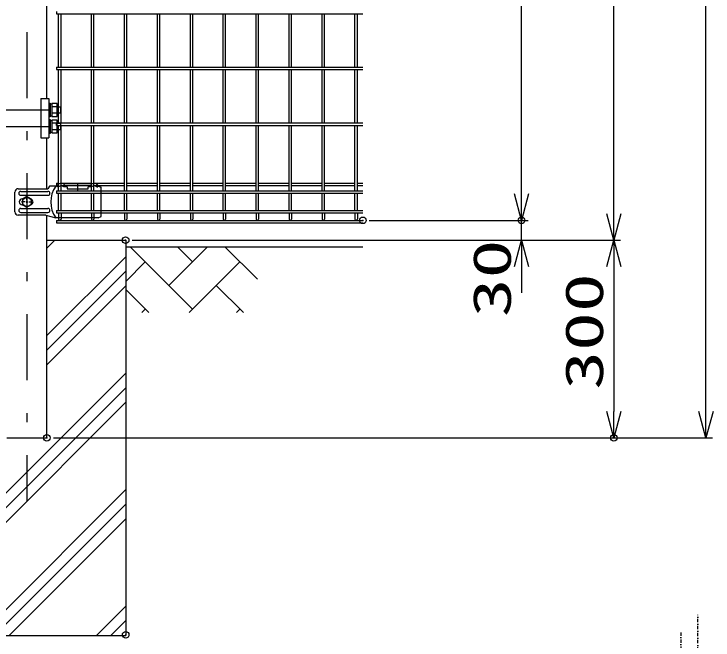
# Model space of a CAD drawing. Units: millimetres, scale not verified. Extents: x -4455 to 4455, y -3150 to 3150.
# Drawn here: x -1641 to -579, y -1721 to -770 of the extents above; entities that cross this region are included whole.
import ezdxf
from ezdxf.enums import TextEntityAlignment as Align

# ---------------------------------------------------------------- set-up
doc = ezdxf.new("R2010")
doc.units = ezdxf.units.MM
doc.header["$LTSCALE"] = 20
doc.header["$PDMODE"] = 32
doc.header["$PDSIZE"] = 10
doc.linetypes.add('USER1', pattern=[10.7, 5, -2.5, 0.7, -2.5])
doc.linetypes.add('USER2', pattern=[0.375, 0.25, -0.125])
for name, color, linetype, lineweight in [('0-0_外形線', 7, 'Continuous', 25), ('0-1_寸法線', 4, 'Continuous', 25), ('0-2_0', 3, 'USER2', 25), ('0-5_軸線', 2, 'USER1', 25), ('0-7_丁番', 3, 'Continuous', 25), ('0-9_ハッチング', 4, 'Continuous', 25), ('0-B_LAYER06', 3, 'Continuous', 25), ('0-D_継手', 3, 'Continuous', 25), ('0-E_2', 7, 'Continuous', 25), ('1-3_NER', 30, 'Continuous', 25)]:
    doc.layers.add(name, color=color, linetype=linetype, lineweight=lineweight)
doc.layers.add('0-3_DEFPOINTS', color=7, linetype='Continuous')
doc.styles.add('ＭＳ ゴシック', font='')
doc.styles.get('ＭＳ ゴシック').set_extended_font_data('MS Gothic')

# ---------------------------------------------------------------- blocks, each defined once
blk = doc.blocks.new('_Open30')
at = {"layer": '0-2_0', "color": 4, "linetype": 'Continuous'}
blk.add_line((0, 0), (-20, 0), dxfattribs=at)
blk.add_lwpolyline([(-20, 5.36), (0, 0), (-20, -5.36)], dxfattribs=at)
blk = doc.blocks.new('tu')
at = {"layer": '0-B_LAYER06'}
for p, q in [((141270.7, 81320.2), (141028.6, 81320.2)), ((141270.7, 81292.7), (141270.7, 81352.7)), ((141490.7, 81352.7), (142270.7, 81352.7)), ((141490.7, 81292.7), (141490.7, 81352.7)), ((141880.7, 81400.2), (141880.7, 81185.2)), ((142270.7, 81292.7), (142270.7, 81352.7)), ((142490.7, 81292.7), (142490.7, 81352.7)), ((142500.1, 81320.2), (142600.1, 81288.2)), ((139974.8, 80540.2), (139974.8, 81140.2)), ((140153.5, 81160.2), (140980.1, 81160.2)), ((141560.7, 81292.7), (141460.7, 81292.7)), ((141560.7, 81292.7), (141560.7, 81232.7)), ((142300.7, 81292.7), (142200.7, 81292.7)), ((142460.7, 81292.7), (142490.7, 81292.7)), ((140153.5, 81040.2), (140980.1, 81040.2)), ((140200.4, 80930.2), (140218.9, 80930.2)), ((140340.1, 81000.2), (140201.6, 80920.2)), ((140340.1, 81000.2), (140201.6, 80920.2)), ((140201.6, 80920.2), (140201.6, 80760.2)), ((140201.6, 80920.2), (140201.6, 80760.2)), ((140340.1, 80894.2), (140340.1, 81005.8)), ((140478.7, 80920.2), (140340.1, 81000.2)), ((140478.7, 80920.2), (140340.1, 81000.2)), ((140478.7, 80760.2), (140478.7, 80920.2)), ((140478.7, 80760.2), (140478.7, 80920.2)), ((140286.1, 80840.2), (140174.6, 80840.2)), ((140200.4, 80750.2), (140218.9, 80750.2)), ((140201.6, 80760.2), (140340.1, 80680.2)), ((140201.6, 80760.2), (140340.1, 80680.2)), ((140313.1, 80840.2), (140367.1, 80840.2)), ((140340.1, 80813.2), (140340.1, 80867.2)), ((140340.1, 80786.2), (140340.1, 80674.7)), ((140340.1, 80680.2), (140478.7, 80760.2)), ((140340.1, 80680.2), (140478.7, 80760.2)), ((140394.1, 80840.2), (140505.7, 80840.2)), ((140153.5, 80640.2), (140980.1, 80640.2)), ((140153.5, 80520.2), (140980.1, 80520.2)), ((140918.6, 80440.2), (140074.8, 80440.2)), ((140918.6, 80440.2), (141217.1, 80360.2)), ((142500.1, 80360.2), (141217.1, 80360.2)), ((142500.1, 80360.2), (142600.1, 80392.2))]:
    blk.add_line(p, q, dxfattribs=at)
for points in [[(141300.7, 81292.7), (141270.7, 81292.7), (141270.7, 81352.7)], [(141560.7, 81232.7), (142200.7, 81232.7), (142200.7, 81292.7)]]:
    blk.add_lwpolyline(points, dxfattribs=at)
blk.add_circle((140340.1, 80840.2), 138.6, dxfattribs=at)
blk.add_circle((140340.1, 80840.2), 138.6, dxfattribs=at)
for centre, radius, start, end in [((141894.4, 80840.2), 830.1, 144.67551, 215.32453), ((141380.7, 81250.7), 150, 42.83468, 137.16667), ((141380.7, 81203.3), 120, 48.1895, 131.81049), ((142380.7, 81250.7), 150, 42.83331, 137.16532), ((142380.7, 81203.3), 120, 48.1895, 131.81051), ((140074.8, 81140.2), 100, 90.00001, 179.99999), ((140153.5, 81100.2), 60, 90, 270), ((140980.1, 81100.2), 60, 270, 90), ((140200.4, 80840.2), 90, 90, 270), ((140435.6, 80840.2), 90, 299.99756, 60.00244), ((140074.8, 80540.2), 100, 180.00001, 270), ((140153.5, 80580.2), 60, 90, 270), ((140980.1, 80580.2), 60, 270, 90)]:
    blk.add_arc(centre, radius, start, end, dxfattribs=at)
at = {"layer": '0-D_継手'}
for p in [(141028.6, 81320.2), (140074.8, 81240.2)]:
    blk.add_line(p, (140975.1, 81240.2), dxfattribs=at)
at = {"layer": '0-E_2', "color": 3}
blk.add_line((142600.1, 80392.2), (142600.1, 81288.2), dxfattribs=at)
blk = doc.blocks.new('otosi')
at = {"layer": '0-5_軸線'}
for p, q in [((-57.4, -10959), (-57.4, 1460.8)), ((-573.4, 924.7), (-573.4, 267))]:
    blk.add_line(p, q, dxfattribs=at)

msp = doc.modelspace()

# ---------------------------------------------------------------- linework, layer by layer
at = {"layer": '0-0_外形線'}
for p, q in [((-1591.07, -898.63), (-1591.07, -591.62)), ((-1600.34, -898.63), (-1587.87, -898.63)), ((-1587.87, -898.63), (-1587.87, -958.63)), ((-1591.07, -1035.63), (-1591.07, -958.63)), ((-1591.07, -1413.63), (-1591.07, -1075.98)), ((-1591.07, -1113.63), (-1471.32, -1113.63)), ((-1471.32, -1113.63), (-1471.32, -1713.63)), ((-1471.32, -1123.63), (-1111.32, -1123.63)), ((-1651.57, -1413.63), (-1591.07, -1413.63)), ((-1771.32, -1713.63), (-1471.32, -1713.63))]:
    msp.add_line(p, q, dxfattribs=at)
msp.add_lwpolyline([(-1600.34, -898.63), (-1600.34, -958.63), (-1587.87, -958.63)], dxfattribs=at)
at = {"layer": '0-1_寸法線'}
for p, q in [((-590.1, -1373.63), (-590.1, 849.37)), ((-870.1, -1043.63), (-870.1, 846.37)), ((-730.1, -1073.63), (-730.1, 846.37)), ((-870.1, -1043.63), (-870.1, -1003.63)), ((-1101.32, -1083.63), (-860.1, -1083.63)), ((-1101.32, -1083.63), (-860.1, -1083.63)), ((-870.1, -1113.63), (-870.1, -1083.63)), ((-1461.37, -1113.63), (-860.1, -1113.63)), ((-1461.37, -1113.63), (-720.1, -1113.63)), ((-1461.37, -1113.63), (-720.1, -1113.63)), ((-870.1, -1153.63), (-870.1, -1193.63)), ((-730.1, -1153.63), (-730.1, -1373.63)), ((-1581.07, -1413.63), (-580.1, -1413.63)), ((-1581.07, -1413.63), (-720.1, -1413.63))]:
    msp.add_line(p, q, dxfattribs=at)
at = {"layer": '0-3_DEFPOINTS'}
for p in [(-1111.32, -1083.63), (-870.1, -1083.63), (-1471.37, -1113.63), (-1471.37, -1113.63), (-1591.07, -1413.63), (-730.1, -1413.63), (-1471.32, -1712.55)]:
    msp.add_point(p, dxfattribs=at)
at = {"layer": '0-5_軸線'}
for p, q in [((-1621.32, 913.94), (-1621.32, -1509.56)), ((-1685.52, -916.13), (-1558.23, -916.13)), ((-1685.58, -941.13), (-1558.28, -941.13))]:
    msp.add_line(p, q, dxfattribs=at)
at = {"layer": '0-7_丁番'}
for p, q in [((-1585.86, -906.96), (-1583.36, -906.96)), ((-1583.36, -906.34), (-1583.36, -925.97)), ((-1575.36, -906.34), (-1583.36, -906.34)), ((-1575.36, -911.25), (-1583.36, -911.25)), ((-1575.36, -925.97), (-1575.36, -906.34)), ((-1575.36, -911.16), (-1570.36, -911.16)), ((-1570.36, -911.16), (-1570.36, -921.16)), ((-1575.36, -921.06), (-1583.36, -921.06)), ((-1570.36, -921.16), (-1575.36, -921.16)), ((-1585.86, -926.66), (-1587.86, -926.66)), ((-1587.86, -930.66), (-1585.86, -930.66)), ((-1583.36, -925.36), (-1585.86, -925.36)), ((-1585.86, -930.66), (-1585.86, -951.66)), ((-1585.86, -931.96), (-1583.36, -931.96)), ((-1583.36, -925.97), (-1575.36, -925.97)), ((-1583.36, -931.34), (-1583.36, -950.97)), ((-1575.36, -931.34), (-1583.36, -931.34)), ((-1575.36, -950.97), (-1575.36, -931.34)), ((-1575.36, -936.25), (-1583.36, -936.25)), ((-1575.36, -936.16), (-1570.36, -936.16)), ((-1585.86, -951.66), (-1587.86, -951.66)), ((-1583.36, -950.36), (-1585.86, -950.36)), ((-1575.36, -946.06), (-1583.36, -946.06)), ((-1583.36, -950.97), (-1575.36, -950.97))]:
    msp.add_line(p, q, dxfattribs=at)
for points in [[(-1587.86, -905.66), (-1585.86, -905.66), (-1585.86, -926.66)], [(-1570.36, -936.16), (-1570.36, -946.16), (-1575.36, -946.16)]]:
    msp.add_lwpolyline(points, dxfattribs=at)
at = {"layer": '0-9_ハッチング'}
for p, q in [((-1591.07, -1125.96), (-1578.74, -1113.63)), ((-1369.7, -1218.29), (-1464.37, -1123.63)), ((-1405.62, -1182.37), (-1346.88, -1123.63)), ((-1369.7, -1146.45), (-1392.53, -1123.63)), ((-1271.32, -1172.99), (-1320.69, -1123.63)), ((-1591.07, -1258.54), (-1471.32, -1138.79)), ((-1471.32, -1176.23), (-1441.54, -1146.45)), ((-1375.03, -1223.63), (-1297.86, -1146.45)), ((-1591.07, -1280.64), (-1471.32, -1160.89)), ((-1591.07, -1302.73), (-1471.32, -1182.98)), ((-1436.21, -1223.63), (-1471.32, -1188.52)), ((-1292.53, -1223.63), (-1333.78, -1182.37)), ((-1446.88, -1223.63), (-1441.54, -1218.29)), ((-1303.19, -1223.63), (-1297.86, -1218.29)), ((-1771.32, -1615.57), (-1471.32, -1315.57)), ((-1771.32, -1637.66), (-1471.32, -1337.66)), ((-1771.32, -1659.76), (-1471.32, -1359.76)), ((-1692.6, -1713.63), (-1471.32, -1492.34)), ((-1670.5, -1713.63), (-1471.32, -1514.44)), ((-1648.41, -1713.63), (-1471.32, -1536.54)), ((-1515.82, -1713.63), (-1471.32, -1669.12)), ((-1493.73, -1713.63), (-1471.32, -1691.22)), ((-1471.63, -1713.63), (-1471.32, -1713.31))]:
    msp.add_line(p, q, dxfattribs=at)
at = {"layer": '1-3_NER'}
for p, q in [((-1576.32, -766.83), (-1576.32, -770.43)), ((-1576.32, -770.43), (-1111.32, -770.43)), ((-1573.12, -851.33), (-1573.12, -770.43)), ((-1569.52, -851.33), (-1569.52, -770.43)), ((-1523.12, -851.33), (-1523.12, -770.43)), ((-1519.52, -851.33), (-1519.52, -770.43)), ((-1473.12, -851.33), (-1473.12, -770.43)), ((-1469.52, -851.33), (-1469.52, -770.43)), ((-1423.12, -851.33), (-1423.12, -770.43)), ((-1419.52, -851.33), (-1419.52, -770.43)), ((-1373.12, -851.33), (-1373.12, -770.43)), ((-1369.52, -851.33), (-1369.52, -770.43)), ((-1323.12, -851.33), (-1323.12, -770.43)), ((-1319.52, -851.33), (-1319.52, -770.43)), ((-1273.12, -851.33), (-1273.12, -770.43)), ((-1269.52, -851.33), (-1269.52, -770.43)), ((-1223.12, -851.33), (-1223.12, -770.43)), ((-1219.52, -851.33), (-1219.52, -770.43)), ((-1173.12, -851.33), (-1173.12, -770.43)), ((-1169.52, -851.33), (-1169.52, -770.43)), ((-1123.12, -851.33), (-1123.12, -770.43)), ((-1119.52, -851.33), (-1119.52, -770.43)), ((-1576.32, -851.33), (-1111.32, -851.33)), ((-1576.32, -851.33), (-1576.32, -854.93)), ((-1576.32, -854.93), (-1111.32, -854.93)), ((-1573.12, -935.83), (-1573.12, -854.93)), ((-1569.52, -935.83), (-1569.52, -854.93)), ((-1523.12, -935.83), (-1523.12, -854.93)), ((-1519.52, -935.83), (-1519.52, -854.93)), ((-1473.12, -935.83), (-1473.12, -854.93)), ((-1469.52, -935.83), (-1469.52, -854.93)), ((-1423.12, -935.83), (-1423.12, -854.93)), ((-1419.52, -935.83), (-1419.52, -854.93)), ((-1373.12, -935.83), (-1373.12, -854.93)), ((-1369.52, -935.83), (-1369.52, -854.93)), ((-1323.12, -935.83), (-1323.12, -854.93)), ((-1319.52, -935.83), (-1319.52, -854.93)), ((-1273.12, -935.83), (-1273.12, -854.93)), ((-1269.52, -935.83), (-1269.52, -854.93)), ((-1223.12, -935.83), (-1223.12, -854.93)), ((-1219.52, -935.83), (-1219.52, -854.93)), ((-1173.12, -935.83), (-1173.12, -854.93)), ((-1169.52, -935.83), (-1169.52, -854.93)), ((-1123.12, -935.83), (-1123.12, -854.93)), ((-1119.52, -935.83), (-1119.52, -854.93)), ((-1576.32, -935.83), (-1111.32, -935.83)), ((-1576.32, -939.43), (-1576.32, -935.83)), ((-1576.32, -939.43), (-1111.32, -939.43)), ((-1573.12, -1038.93), (-1573.12, -939.43)), ((-1569.52, -1038.93), (-1569.52, -939.43)), ((-1523.12, -1038.93), (-1523.12, -939.43)), ((-1519.52, -1038.93), (-1519.52, -939.43)), ((-1473.12, -1038.93), (-1473.12, -939.43)), ((-1469.52, -1038.93), (-1469.52, -939.43)), ((-1423.12, -1038.93), (-1423.12, -939.43)), ((-1419.52, -1038.93), (-1419.52, -939.43)), ((-1373.12, -1038.93), (-1373.12, -939.43)), ((-1369.52, -1038.93), (-1369.52, -939.43)), ((-1323.12, -1038.93), (-1323.12, -939.43)), ((-1319.52, -1038.93), (-1319.52, -939.43)), ((-1273.12, -1038.93), (-1273.12, -939.43)), ((-1269.52, -1038.93), (-1269.52, -939.43)), ((-1223.12, -1038.93), (-1223.12, -939.43)), ((-1219.52, -1038.93), (-1219.52, -939.43)), ((-1173.12, -1038.93), (-1173.12, -939.43)), ((-1169.52, -1038.93), (-1169.52, -939.43)), ((-1123.12, -1038.93), (-1123.12, -939.43)), ((-1119.52, -1038.93), (-1119.52, -939.43)), ((-1576.32, -1027.07), (-1576.32, -1030.67)), ((-1576.32, -1027.07), (-1573.12, -1027.07)), ((-1569.52, -1027.07), (-1523.12, -1027.07)), ((-1519.52, -1027.07), (-1473.12, -1027.07)), ((-1469.52, -1027.07), (-1423.12, -1027.07)), ((-1419.52, -1027.07), (-1373.12, -1027.07)), ((-1369.52, -1027.07), (-1323.12, -1027.07)), ((-1319.52, -1027.07), (-1273.12, -1027.07)), ((-1269.52, -1027.07), (-1223.12, -1027.07)), ((-1219.52, -1027.07), (-1173.12, -1027.07)), ((-1169.52, -1027.07), (-1123.12, -1027.07)), ((-1119.52, -1027.07), (-1111.32, -1027.07)), ((-1576.32, -1030.67), (-1573.12, -1030.67)), ((-1576.32, -1038.93), (-1111.32, -1038.93)), ((-1576.32, -1038.93), (-1576.32, -1042.53)), ((-1569.52, -1030.67), (-1523.12, -1030.67)), ((-1519.52, -1030.67), (-1473.12, -1030.67)), ((-1469.52, -1030.67), (-1423.12, -1030.67)), ((-1419.52, -1030.67), (-1373.12, -1030.67)), ((-1369.52, -1030.67), (-1323.12, -1030.67)), ((-1319.52, -1030.67), (-1273.12, -1030.67)), ((-1269.52, -1030.67), (-1223.12, -1030.67)), ((-1219.52, -1030.67), (-1173.12, -1030.67)), ((-1169.52, -1030.67), (-1123.12, -1030.67)), ((-1119.52, -1030.67), (-1111.32, -1030.67)), ((-1576.32, -1042.53), (-1111.32, -1042.53)), ((-1573.12, -1068.73), (-1573.12, -1042.53)), ((-1569.52, -1068.73), (-1569.52, -1042.53)), ((-1523.12, -1068.73), (-1523.12, -1042.53)), ((-1519.52, -1068.73), (-1519.52, -1042.53)), ((-1473.12, -1068.73), (-1473.12, -1042.53)), ((-1469.52, -1068.73), (-1469.52, -1042.53)), ((-1423.12, -1068.73), (-1423.12, -1042.53)), ((-1419.52, -1068.73), (-1419.52, -1042.53)), ((-1373.12, -1068.73), (-1373.12, -1042.53)), ((-1369.52, -1068.73), (-1369.52, -1042.53)), ((-1323.12, -1068.73), (-1323.12, -1042.53)), ((-1319.52, -1068.73), (-1319.52, -1042.53)), ((-1273.12, -1068.73), (-1273.12, -1042.53)), ((-1269.52, -1068.73), (-1269.52, -1042.53)), ((-1223.12, -1068.73), (-1223.12, -1042.53)), ((-1219.52, -1068.73), (-1219.52, -1042.53)), ((-1173.12, -1068.73), (-1173.12, -1042.53)), ((-1169.52, -1068.73), (-1169.52, -1042.53)), ((-1123.12, -1068.73), (-1123.12, -1042.53)), ((-1119.52, -1068.73), (-1119.52, -1042.53)), ((-1576.32, -1068.73), (-1111.32, -1068.73)), ((-1576.32, -1068.73), (-1576.32, -1072.33)), ((-1576.32, -1072.33), (-1111.32, -1072.33)), ((-1573.12, -1072.33), (-1573.12, -1081.83)), ((-1569.52, -1072.33), (-1569.52, -1081.83)), ((-1523.12, -1072.33), (-1523.12, -1081.83)), ((-1519.52, -1072.33), (-1519.52, -1081.83)), ((-1473.12, -1072.33), (-1473.12, -1081.83)), ((-1469.52, -1072.33), (-1469.52, -1081.83)), ((-1423.12, -1072.33), (-1423.12, -1081.83)), ((-1419.52, -1072.33), (-1419.52, -1081.83)), ((-1373.12, -1072.33), (-1373.12, -1081.83)), ((-1369.52, -1072.33), (-1369.52, -1081.83)), ((-1323.12, -1072.33), (-1323.12, -1081.83)), ((-1319.52, -1072.33), (-1319.52, -1081.83)), ((-1273.12, -1072.33), (-1273.12, -1081.83)), ((-1269.52, -1072.33), (-1269.52, -1081.83)), ((-1223.12, -1072.33), (-1223.12, -1081.83)), ((-1219.52, -1072.33), (-1219.52, -1081.83)), ((-1173.12, -1072.33), (-1173.12, -1081.83)), ((-1169.52, -1072.33), (-1169.52, -1081.83)), ((-1123.12, -1072.33), (-1123.12, -1081.83)), ((-1119.52, -1072.33), (-1119.52, -1081.83)), ((-1576.32, -1083.63), (-1111.32, -1083.63)), ((-1576.32, -1083.63), (-1111.32, -1083.63)), ((-1576.32, -1083.63), (-1576.32, -1087.23)), ((-1576.32, -1087.23), (-1111.32, -1087.23))]:
    msp.add_line(p, q, dxfattribs=at)
for centre in [(-1571.32, -1081.83), (-1521.32, -1081.83), (-1471.32, -1081.83), (-1421.32, -1081.83), (-1371.32, -1081.83), (-1321.32, -1081.83), (-1271.32, -1081.83), (-1221.32, -1081.83), (-1171.32, -1081.83), (-1121.32, -1081.83)]:
    msp.add_arc(centre, 1.8, 180, 0, dxfattribs=at)

# ---------------------------------------------------------------- block references
at = {"layer": '0-1_寸法線', "xscale": 2, "yscale": 2}
for p, rotation in [((-870.1, -1083.63), 270), ((-870.1, -1083.63), 270), ((-730.1, -1113.63), 270), ((-870.1, -1113.63), 90), ((-730.1, -1113.63), 90), ((-730.1, -1413.63), 270), ((-590.1, -1413.63), 270)]:
    msp.add_blockref('_Open30', p, dxfattribs=dict(at, rotation=rotation))
at = {"layer": '0-2_0', "xscale": 0.05, "yscale": 0.05}
msp.add_blockref('otosi', (-599.76, -1755.37), dxfattribs=at)
at = {"layer": '0-D_継手', "xscale": 0.05, "yscale": 0.05}
msp.add_blockref('tu', (-8638.33, -5097.64), dxfattribs=at)

# ---------------------------------------------------------------- texts
at = {"layer": '0-1_寸法線', "color": 2, "style": 'ＭＳ ゴシック', "width": 1.5}
for s, p in [('30', (-869, -1230.7)), ('300', (-729, -1340.77))]:
    msp.add_text(s, height=57.77, rotation=90, dxfattribs=at).set_placement(p, align=Align.BOTTOM_LEFT)

doc.saveas('drawing.dxf')
